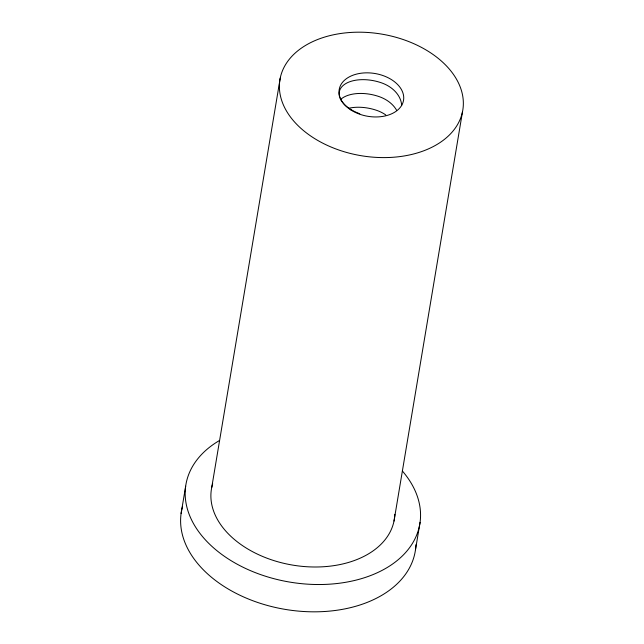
<?xml version="1.0" encoding="UTF-8"?>
<svg xmlns="http://www.w3.org/2000/svg" width="644" height="644" viewBox="0 0 644 644"><rect width="100%" height="100%" fill="white"/><g stroke="black" fill="none" stroke-linecap="round" stroke-linejoin="round"><path stroke-width="0.97" d="M181.093 513.51L185.665 486.212M211.723 487.516L280.237 78.125M394.007 521.06L462.513 111.67A92.688 61.655 9.5 0 0 336.538 34.18A92.688 61.655 9.5 0 0 315.069 138.838A92.688 61.655 9.5 0 0 462.513 111.67M415.501 549.662L420.065 522.365M415.944 544.719A118.601 78.898 9.5 0 1 286.049 609.53A118.601 78.898 9.5 0 1 182.494 506.707M402.363 470.989A118.601 78.898 9.5 0 1 372.997 574.601A118.601 78.898 9.5 0 1 213.856 548.1A118.601 78.898 9.5 0 1 219.427 440.528M394.812 514.331A92.688 61.655 9.5 0 1 292.618 565.094A92.688 61.655 9.5 0 1 212.681 483.757M359.795 113.747A32.248 17.863 12.1 0 1 339.839 97.63M339.477 96.463A32.248 17.863 12.1 0 1 381.803 82.947A32.248 24.601 6.2 0 1 401.687 105.358M340.402 99.667A32.248 17.863 12.1 0 1 379.493 96.737A32.248 24.601 6.2 0 1 396.511 110.052M385.756 114.914A32.248 24.601 6.2 0 0 377.183 110.535A32.248 17.863 12.1 0 0 348.637 108.289M351.069 110.052A32.619 21.695 9.5 0 0 403.353 101.205A32.619 21.695 9.5 0 0 359.698 73.432A32.619 21.695 9.5 0 0 351.069 110.052"/></g></svg>
